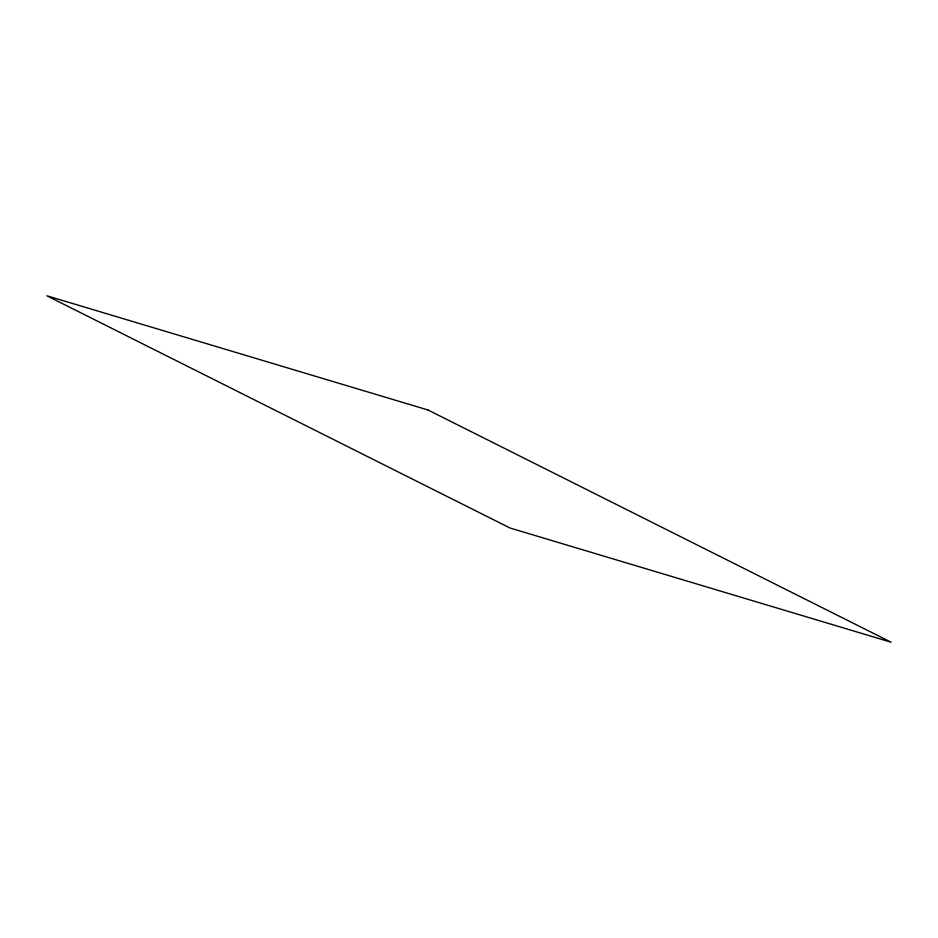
<?xml version="1.0" encoding="UTF-8"?>
<svg xmlns="http://www.w3.org/2000/svg" width="938" height="938" viewBox="0 0 938 938"><rect width="100%" height="100%" fill="white"/><g stroke="black" fill="none" stroke-linecap="round" stroke-linejoin="round"><path stroke-width="1.41" d="M427.974 409.988L46.9 295.798L510.026 528.012L891.1 642.202L427.974 409.988"/></g></svg>
